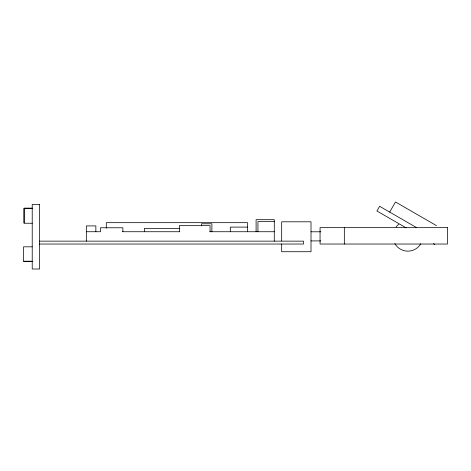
<?xml version="1.0" encoding="UTF-8"?>
<svg xmlns="http://www.w3.org/2000/svg" width="471" height="471" viewBox="0 0 471 471"><rect width="100%" height="100%" fill="white"/><g stroke="black" fill="none" stroke-linecap="round" stroke-linejoin="round"><path stroke-width="0.71" d="M389.676 212.085L395.499 201.988L436.487 225.65M32.222 208.135L24.115 208.135L24.115 223.242L32.222 223.242M32.222 208.382L24.027 208.382L24.027 222.995M274.281 221.605L257.937 221.605L257.937 231.732M247.499 227.104L230.307 227.104L230.307 231.732M179.751 228.429L144.356 228.429L144.356 231.732M86.323 231.732L100.494 231.732L100.494 227.77L122.872 227.77L122.872 231.732M122.472 231.732L179.751 231.732M209.801 231.732L274.281 231.732M311.007 231.791L320.833 231.791M311.007 240.911L320.833 240.911M39.487 241.146L303.507 241.146L303.507 244.031L39.487 244.031M32.222 246.822L23.55 246.822L23.55 261.452L32.222 261.452M23.88 261.228L32.222 261.228M416.535 227.587L379.62 206.28L376.9 210.984L406.179 227.887M433.544 243.69L434.815 244.425M344.336 227.658L344.336 244.031M281.676 240.875L281.676 221.8L311.007 221.8L311.007 251.726L281.676 251.726L281.676 244.031M274.281 241.146L274.281 219.68L256.094 219.68L256.094 231.732M247.499 231.732L247.499 222.671L106.287 222.671L106.287 228.247M211.891 231.732L211.891 223.778L201.453 223.778L201.453 225.95M210.054 231.732L210.054 225.662L179.351 225.662L179.351 231.732M95.854 231.732L95.854 225.909L86.323 225.909L86.323 241.146M420.78 243.766A14.966 14.966 0 0 1 394.857 243.589M396.058 227.004A14.966 14.966 0 0 1 398.837 224.261M39.588 204.438L32.222 204.438L32.222 269.012L39.588 269.012L39.588 204.438M447.45 227.658L320.056 227.658L320.056 244.031L447.45 244.031L447.438 227.658"/></g></svg>
